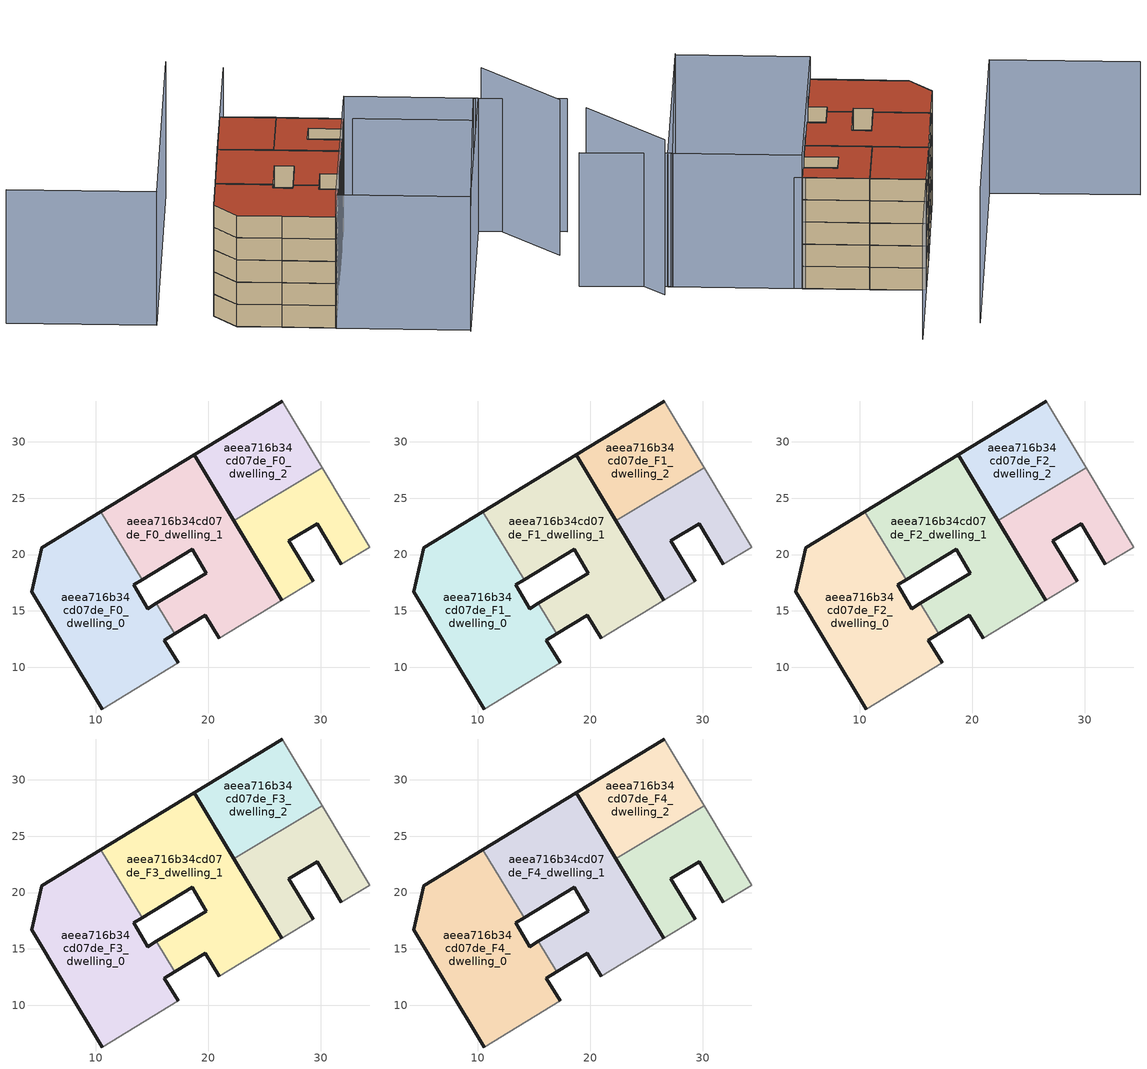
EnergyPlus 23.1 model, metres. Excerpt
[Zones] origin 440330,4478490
aeea716b34cd07de_F0_dwelling_0
 floor ground (EU_floor_Construction): 17.34,10.39 16.11,12.41 17.03,12.97 15.4,15.67 14.64,15.21 13.38,17.32 14.13,17.78 10.49,23.81 5.25,20.61 4.33,16.7 7.2,11.97 10.59,6.29 z0
 wall outside (EU_wall_Construction): 17.03,12.97 16.11,12.41 17.34,10.39 / 10.59,6.29 7.2,11.97 4.33,16.7 5.25,20.61 10.49,23.81 / 14.13,17.78 13.38,17.32 14.64,15.21 15.4,15.67 z0:3
 wall to aeea716b34cd07de_F0_dwelling_1 (EU_wall_Construction): 15.4,15.67 17.03,12.97 / 10.49,23.81 14.13,17.78 z0:3
 wall adiabatic (EU_wall_Construction): 17.34,10.39 10.59,6.29 z0:3
aeea716b34cd07de_F0_dwelling_1
 floor ground (EU_floor_Construction): 24.58,14.76 26.54,15.95 18.75,28.86 10.49,23.81 14.13,17.78 18.57,20.47 19.81,18.36 15.4,15.67 17.03,12.97 19.75,14.61 20.97,12.57 22.8,13.68 z0
 wall outside (EU_wall_Construction): 20.97,12.57 19.75,14.61 17.03,12.97 / 15.4,15.67 19.81,18.36 18.57,20.47 14.13,17.78 / 10.49,23.81 18.75,28.86 26.54,15.95 z0:3
 wall adiabatic (EU_wall_Construction): 26.54,15.95 24.58,14.76 22.8,13.68 20.97,12.57 z0:3
aeea716b34cd07de_F0_dwelling_2
 floor ground (EU_floor_Construction): 30.1,27.72 26.55,33.63 18.75,28.86 22.29,23 z0
 wall outside (EU_wall_Construction): 22.29,23 18.75,28.86 26.55,33.63 z0:3
 wall adiabatic (EU_wall_Construction): 26.55,33.63 30.1,27.72 z0:3
 wall to aeea716b34cd07de_F0_dwelling_3 (EU_wall_Construction): 30.1,27.72 22.29,23 z0:3
aeea716b34cd07de_F0_dwelling_3
 floor ground (EU_floor_Construction): 31.82,19.12 34.35,20.65 30.1,27.72 22.29,23 26.54,15.95 29.32,17.62 27.13,21.24 29.66,22.75 z0
 wall outside (EU_wall_Construction): 26.54,15.95 22.29,23 / 31.82,19.12 29.66,22.75 27.13,21.24 29.32,17.62 z0:3
 wall adiabatic (EU_wall_Construction): 29.32,17.62 26.54,15.95 / 30.1,27.72 34.35,20.65 31.82,19.12 z0:3
aeea716b34cd07de_F1_dwelling_0
 floor to aeea716b34cd07de_F0_dwelling_0 (EU_floor_Construction): 17.34,10.39 16.11,12.41 17.03,12.97 15.4,15.67 14.64,15.21 13.38,17.32 14.13,17.78 10.49,23.81 5.25,20.61 4.33,16.7 7.2,11.97 10.59,6.29 z3
 wall outside (EU_wall_Construction): 17.03,12.97 16.11,12.41 17.34,10.39 / 10.59,6.29 7.2,11.97 4.33,16.7 5.25,20.61 10.49,23.81 / 14.13,17.78 13.38,17.32 14.64,15.21 15.4,15.67 z3:6
 wall to aeea716b34cd07de_F1_dwelling_1 (EU_wall_Construction): 15.4,15.67 17.03,12.97 / 10.49,23.81 14.13,17.78 z3:6
 wall adiabatic (EU_wall_Construction): 17.34,10.39 10.59,6.29 z3:6
aeea716b34cd07de_F1_dwelling_1
 floor to aeea716b34cd07de_F0_dwelling_1 (EU_floor_Construction): 24.58,14.76 26.54,15.95 18.75,28.86 10.49,23.81 14.13,17.78 18.57,20.47 19.81,18.36 15.4,15.67 17.03,12.97 19.75,14.61 20.97,12.57 22.8,13.68 z3
 wall outside (EU_wall_Construction): 20.97,12.57 19.75,14.61 17.03,12.97 / 15.4,15.67 19.81,18.36 18.57,20.47 14.13,17.78 / 10.49,23.81 18.75,28.86 26.54,15.95 z3:6
 wall adiabatic (EU_wall_Construction): 26.54,15.95 24.58,14.76 22.8,13.68 20.97,12.57 z3:6
aeea716b34cd07de_F1_dwelling_2
 floor to aeea716b34cd07de_F0_dwelling_2 (EU_floor_Construction): 30.1,27.72 26.55,33.63 18.75,28.86 22.29,23 z3
 wall outside (EU_wall_Construction): 22.29,23 18.75,28.86 26.55,33.63 z3:6
 wall adiabatic (EU_wall_Construction): 26.55,33.63 30.1,27.72 z3:6
 wall to aeea716b34cd07de_F1_dwelling_3 (EU_wall_Construction): 30.1,27.72 22.29,23 z3:6
aeea716b34cd07de_F1_dwelling_3
 floor to aeea716b34cd07de_F0_dwelling_3 (EU_floor_Construction): 31.82,19.12 34.35,20.65 30.1,27.72 22.29,23 26.54,15.95 29.32,17.62 27.13,21.24 29.66,22.75 z3
 wall outside (EU_wall_Construction): 26.54,15.95 22.29,23 / 31.82,19.12 29.66,22.75 27.13,21.24 29.32,17.62 z3:6
 wall adiabatic (EU_wall_Construction): 29.32,17.62 26.54,15.95 / 30.1,27.72 34.35,20.65 31.82,19.12 z3:6
aeea716b34cd07de_F2_dwelling_0
 floor to aeea716b34cd07de_F1_dwelling_0 (EU_floor_Construction): 17.34,10.39 16.11,12.41 17.03,12.97 15.4,15.67 14.64,15.21 13.38,17.32 14.13,17.78 10.49,23.81 5.25,20.61 4.33,16.7 7.2,11.97 10.59,6.29 z6
 wall outside (EU_wall_Construction): 17.03,12.97 16.11,12.41 17.34,10.39 / 10.59,6.29 7.2,11.97 4.33,16.7 5.25,20.61 10.49,23.81 / 14.13,17.78 13.38,17.32 14.64,15.21 15.4,15.67 z6:9
 wall to aeea716b34cd07de_F2_dwelling_1 (EU_wall_Construction): 15.4,15.67 17.03,12.97 / 10.49,23.81 14.13,17.78 z6:9
 wall adiabatic (EU_wall_Construction): 17.34,10.39 10.59,6.29 z6:9
aeea716b34cd07de_F2_dwelling_1
 floor to aeea716b34cd07de_F1_dwelling_1 (EU_floor_Construction): 24.58,14.76 26.54,15.95 18.75,28.86 10.49,23.81 14.13,17.78 18.57,20.47 19.81,18.36 15.4,15.67 17.03,12.97 19.75,14.61 20.97,12.57 22.8,13.68 z6
 wall outside (EU_wall_Construction): 20.97,12.57 19.75,14.61 17.03,12.97 / 15.4,15.67 19.81,18.36 18.57,20.47 14.13,17.78 / 10.49,23.81 18.75,28.86 26.54,15.95 z6:9
 wall adiabatic (EU_wall_Construction): 26.54,15.95 24.58,14.76 22.8,13.68 20.97,12.57 z6:9
aeea716b34cd07de_F2_dwelling_2
 floor to aeea716b34cd07de_F1_dwelling_2 (EU_floor_Construction): 30.1,27.72 26.55,33.63 18.75,28.86 22.29,23 z6
 wall outside (EU_wall_Construction): 22.29,23 18.75,28.86 26.55,33.63 z6:9
 wall adiabatic (EU_wall_Construction): 26.55,33.63 30.1,27.72 z6:9
 wall to aeea716b34cd07de_F2_dwelling_3 (EU_wall_Construction): 30.1,27.72 22.29,23 z6:9
aeea716b34cd07de_F2_dwelling_3
 floor to aeea716b34cd07de_F1_dwelling_3 (EU_floor_Construction): 31.82,19.12 34.35,20.65 30.1,27.72 22.29,23 26.54,15.95 29.32,17.62 27.13,21.24 29.66,22.75 z6
 wall outside (EU_wall_Construction): 26.54,15.95 22.29,23 / 31.82,19.12 29.66,22.75 27.13,21.24 29.32,17.62 z6:9
 wall adiabatic (EU_wall_Construction): 29.32,17.62 26.54,15.95 / 30.1,27.72 34.35,20.65 31.82,19.12 z6:9
aeea716b34cd07de_F3_dwelling_0
 floor to aeea716b34cd07de_F2_dwelling_0 (EU_floor_Construction): 17.34,10.39 16.11,12.41 17.03,12.97 15.4,15.67 14.64,15.21 13.38,17.32 14.13,17.78 10.49,23.81 5.25,20.61 4.33,16.7 7.2,11.97 10.59,6.29 z9
 wall outside (EU_wall_Construction): 17.03,12.97 16.11,12.41 17.34,10.39 / 10.59,6.29 7.2,11.97 4.33,16.7 5.25,20.61 10.49,23.81 / 14.13,17.78 13.38,17.32 14.64,15.21 15.4,15.67 z9:12
 wall to aeea716b34cd07de_F3_dwelling_1 (EU_wall_Construction): 15.4,15.67 17.03,12.97 / 10.49,23.81 14.13,17.78 z9:12
 wall adiabatic (EU_wall_Construction): 17.34,10.39 10.59,6.29 z9:12
aeea716b34cd07de_F3_dwelling_1
 floor to aeea716b34cd07de_F2_dwelling_1 (EU_floor_Construction): 24.58,14.76 26.54,15.95 18.75,28.86 10.49,23.81 14.13,17.78 18.57,20.47 19.81,18.36 15.4,15.67 17.03,12.97 19.75,14.61 20.97,12.57 22.8,13.68 z9
 wall outside (EU_wall_Construction): 20.97,12.57 19.75,14.61 17.03,12.97 / 15.4,15.67 19.81,18.36 18.57,20.47 14.13,17.78 / 10.49,23.81 18.75,28.86 26.54,15.95 z9:12
 wall adiabatic (EU_wall_Construction): 26.54,15.95 24.58,14.76 22.8,13.68 20.97,12.57 z9:12
aeea716b34cd07de_F3_dwelling_2
 floor to aeea716b34cd07de_F2_dwelling_2 (EU_floor_Construction): 30.1,27.72 26.55,33.63 18.75,28.86 22.29,23 z9
 wall outside (EU_wall_Construction): 22.29,23 18.75,28.86 26.55,33.63 z9:12
 wall adiabatic (EU_wall_Construction): 26.55,33.63 30.1,27.72 z9:12
 wall to aeea716b34cd07de_F3_dwelling_3 (EU_wall_Construction): 30.1,27.72 22.29,23 z9:12
aeea716b34cd07de_F3_dwelling_3
 floor to aeea716b34cd07de_F2_dwelling_3 (EU_floor_Construction): 31.82,19.12 34.35,20.65 30.1,27.72 22.29,23 26.54,15.95 29.32,17.62 27.13,21.24 29.66,22.75 z9
 wall outside (EU_wall_Construction): 26.54,15.95 22.29,23 / 31.82,19.12 29.66,22.75 27.13,21.24 29.32,17.62 z9:12
 wall adiabatic (EU_wall_Construction): 29.32,17.62 26.54,15.95 / 30.1,27.72 34.35,20.65 31.82,19.12 z9:12
aeea716b34cd07de_F4_dwelling_0
 floor to aeea716b34cd07de_F3_dwelling_0 (EU_floor_Construction): 17.34,10.39 16.11,12.41 17.03,12.97 15.4,15.67 14.64,15.21 13.38,17.32 14.13,17.78 10.49,23.81 5.25,20.61 4.33,16.7 7.2,11.97 10.59,6.29 z12
 wall outside (EU_wall_Construction): 17.03,12.97 16.11,12.41 17.34,10.39 / 10.59,6.29 7.2,11.97 4.33,16.7 5.25,20.61 10.49,23.81 / 14.13,17.78 13.38,17.32 14.64,15.21 15.4,15.67 z12:15
 wall to aeea716b34cd07de_F4_dwelling_1 (EU_wall_Construction): 15.4,15.67 17.03,12.97 / 10.49,23.81 14.13,17.78 z12:15
 wall adiabatic (EU_wall_Construction): 17.34,10.39 10.59,6.29 z12:15
 roof outside (EU_roof_Construction): 14.13,17.78 13.38,17.32 14.64,15.21 15.4,15.67 17.03,12.97 16.11,12.41 17.34,10.39 10.59,6.29 7.2,11.97 4.33,16.7 5.25,20.61 10.49,23.81 z15
aeea716b34cd07de_F4_dwelling_1
 floor to aeea716b34cd07de_F3_dwelling_1 (EU_floor_Construction): 24.58,14.76 26.54,15.95 18.75,28.86 10.49,23.81 14.13,17.78 18.57,20.47 19.81,18.36 15.4,15.67 17.03,12.97 19.75,14.61 20.97,12.57 22.8,13.68 z12
 wall outside (EU_wall_Construction): 20.97,12.57 19.75,14.61 17.03,12.97 / 15.4,15.67 19.81,18.36 18.57,20.47 14.13,17.78 / 10.49,23.81 18.75,28.86 26.54,15.95 z12:15
 wall adiabatic (EU_wall_Construction): 26.54,15.95 24.58,14.76 22.8,13.68 20.97,12.57 z12:15
 roof outside (EU_roof_Construction): 18.75,28.86 26.54,15.95 24.58,14.76 22.8,13.68 20.97,12.57 19.75,14.61 17.03,12.97 15.4,15.67 19.81,18.36 18.57,20.47 14.13,17.78 10.49,23.81 z15
aeea716b34cd07de_F4_dwelling_2
 floor to aeea716b34cd07de_F3_dwelling_2 (EU_floor_Construction): 30.1,27.72 26.55,33.63 18.75,28.86 22.29,23 z12
 wall outside (EU_wall_Construction): 22.29,23 18.75,28.86 26.55,33.63 z12:15
 wall adiabatic (EU_wall_Construction): 26.55,33.63 30.1,27.72 z12:15
 wall to aeea716b34cd07de_F4_dwelling_3 (EU_wall_Construction): 30.1,27.72 22.29,23 z12:15
 roof outside (EU_roof_Construction): 26.55,33.63 30.1,27.72 22.29,23 18.75,28.86 z15
aeea716b34cd07de_F4_dwelling_3
 floor to aeea716b34cd07de_F3_dwelling_3 (EU_floor_Construction): 31.82,19.12 34.35,20.65 30.1,27.72 22.29,23 26.54,15.95 29.32,17.62 27.13,21.24 29.66,22.75 z12
 wall outside (EU_wall_Construction): 26.54,15.95 22.29,23 / 31.82,19.12 29.66,22.75 27.13,21.24 29.32,17.62 z12:15
 wall adiabatic (EU_wall_Construction): 29.32,17.62 26.54,15.95 / 30.1,27.72 34.35,20.65 31.82,19.12 z12:15
 roof outside (EU_roof_Construction): 30.1,27.72 34.35,20.65 31.82,19.12 29.66,22.75 27.13,21.24 29.32,17.62 26.54,15.95 22.29,23 z15
shading: 42.69,-5.33 45,7.59 z0:21; 18.84,-7.88 42.51,7.13 / 42.51,7.13 48.62,-2.52 / 30.62,44.1 -0.6,25.07 / -0.6,25.07 -10.18,40.78 / 10.57,6.31 34.35,20.66 / 34.35,20.66 42.84,6.59 / 42.84,6.59 19.06,-7.76 / 19.06,-7.76 10.57,6.31 z0:18; 42.52,7.11 26.53,33.62 / 26.53,33.62 38.27,40.7 z0:15
[Building]
EU S2 Campaign: North Axis=0; Terrain=City; Solar Distribution=FullExterior
[Site:Location]
Madrid: Latitude=40.5; Longitude=-3.5; Time Zone=1; Elevation=609
[SizingPeriod:WeatherFileDays]
AnnualSizingPeriod: Begin Month=1; Begin Day of Month=1; End Month=12; End Day of Month=31; Day of Week for Start Day=Monday; Use Weather File Daylight Saving Period=No; Use Weather File Rain and Snow Indicators=No
[MATERIAL]
EU_InternalMass_Material: Roughness=MediumRough; Thickness=0.1; Conductivity=1; Density=1800; Specific Heat=900; Thermal Absorptance=0.9; Solar Absorptance=0.7; Visible Absorptance=0.7
[MATERIAL:NOMASS] Roughness=MediumRough; Thermal Absorptance=0.9; Solar Absorptance=0.7; Visible Absorptance=0.7
Name | Thermal Resistance
EU_wall_NoMass | 0.419739
EU_roof_NoMass | 0.352165
EU_floor_NoMass | 0.608284
[CONSTRUCTION]
EU_wall_Construction: EU_wall_NoMass
EU_roof_Construction: EU_roof_NoMass
EU_floor_Construction: EU_floor_NoMass
EU_InternalMass_Construction: EU_InternalMass_Material
[ZONE] Type=1; Multiplier=1; Ceiling Height=autocalculate; Floor Area=autocalculate; Part of Total Floor Area=Yes
Name | Volume
aeea716b34cd07de_F0_dwelling_0; aeea716b34cd07de_F1_dwelling_0; aeea716b34cd07de_F2_dwelling_0; aeea716b34cd07de_F3_dwelling_0; aeea716b34cd07de_F4_dwelling_0 | 376.777
aeea716b34cd07de_F0_dwelling_1; aeea716b34cd07de_F1_dwelling_1; aeea716b34cd07de_F2_dwelling_1; aeea716b34cd07de_F3_dwelling_1; aeea716b34cd07de_F4_dwelling_1 | 376.756
aeea716b34cd07de_F0_dwelling_2; aeea716b34cd07de_F1_dwelling_2; aeea716b34cd07de_F2_dwelling_2; aeea716b34cd07de_F3_dwelling_2; aeea716b34cd07de_F4_dwelling_2 | 188.399
aeea716b34cd07de_F0_dwelling_3; aeea716b34cd07de_F1_dwelling_3; aeea716b34cd07de_F2_dwelling_3; aeea716b34cd07de_F3_dwelling_3; aeea716b34cd07de_F4_dwelling_3 | 188.391
[INTERNALMASS] Construction=EU_InternalMass_Construction
Name | Zone or ZoneList | Surface Area
aeea716b34cd07de_F0_dwelling_0_EU_InternalMass | aeea716b34cd07de_F0_dwelling_0 | 125.592
aeea716b34cd07de_F0_dwelling_1_EU_InternalMass | aeea716b34cd07de_F0_dwelling_1 | 125.586
aeea716b34cd07de_F0_dwelling_2_EU_InternalMass | aeea716b34cd07de_F0_dwelling_2 | 62.7998
aeea716b34cd07de_F0_dwelling_3_EU_InternalMass | aeea716b34cd07de_F0_dwelling_3 | 62.797
aeea716b34cd07de_F1_dwelling_0_EU_InternalMass | aeea716b34cd07de_F1_dwelling_0 | 125.592
aeea716b34cd07de_F1_dwelling_1_EU_InternalMass | aeea716b34cd07de_F1_dwelling_1 | 125.586
aeea716b34cd07de_F1_dwelling_2_EU_InternalMass | aeea716b34cd07de_F1_dwelling_2 | 62.7998
aeea716b34cd07de_F1_dwelling_3_EU_InternalMass | aeea716b34cd07de_F1_dwelling_3 | 62.797
aeea716b34cd07de_F2_dwelling_0_EU_InternalMass | aeea716b34cd07de_F2_dwelling_0 | 125.592
aeea716b34cd07de_F2_dwelling_1_EU_InternalMass | aeea716b34cd07de_F2_dwelling_1 | 125.586
aeea716b34cd07de_F2_dwelling_2_EU_InternalMass | aeea716b34cd07de_F2_dwelling_2 | 62.7998
aeea716b34cd07de_F2_dwelling_3_EU_InternalMass | aeea716b34cd07de_F2_dwelling_3 | 62.797
aeea716b34cd07de_F3_dwelling_0_EU_InternalMass | aeea716b34cd07de_F3_dwelling_0 | 125.592
aeea716b34cd07de_F3_dwelling_1_EU_InternalMass | aeea716b34cd07de_F3_dwelling_1 | 125.586
aeea716b34cd07de_F3_dwelling_2_EU_InternalMass | aeea716b34cd07de_F3_dwelling_2 | 62.7998
aeea716b34cd07de_F3_dwelling_3_EU_InternalMass | aeea716b34cd07de_F3_dwelling_3 | 62.797
aeea716b34cd07de_F4_dwelling_0_EU_InternalMass | aeea716b34cd07de_F4_dwelling_0 | 125.592
aeea716b34cd07de_F4_dwelling_1_EU_InternalMass | aeea716b34cd07de_F4_dwelling_1 | 125.586
aeea716b34cd07de_F4_dwelling_2_EU_InternalMass | aeea716b34cd07de_F4_dwelling_2 | 62.7998
aeea716b34cd07de_F4_dwelling_3_EU_InternalMass | aeea716b34cd07de_F4_dwelling_3 | 62.797
[OTHEREQUIPMENT] Fuel Type=Electricity; Design Level Calculation Method=Watts/Area; Power per Zone Floor Area=1; Fraction Latent=0; Fraction Radiant=0; Fraction Lost=0; Carbon Dioxide Generation Rate=0; EndUse Subcategory=EU_Step8_InternalGains
Name | Zone or ZoneList or Space or SpaceList | Schedule
EU_Step8_InternalGain_aeea716b34cd07de_F0_dwelling_0_f000 | aeea716b34cd07de_F0_dwelling_0 | EU_Step8_GainSchedule_aeea716b34cd07de_F0_dwelling_0_f000
EU_Step8_InternalGain_aeea716b34cd07de_F0_dwelling_1_f000 | aeea716b34cd07de_F0_dwelling_1 | EU_Step8_GainSchedule_aeea716b34cd07de_F0_dwelling_1_f000
EU_Step8_InternalGain_aeea716b34cd07de_F0_dwelling_2_f000 | aeea716b34cd07de_F0_dwelling_2 | EU_Step8_GainSchedule_aeea716b34cd07de_F0_dwelling_2_f000
EU_Step8_InternalGain_aeea716b34cd07de_F0_dwelling_3_f000 | aeea716b34cd07de_F0_dwelling_3 | EU_Step8_GainSchedule_aeea716b34cd07de_F0_dwelling_3_f000
EU_Step8_InternalGain_aeea716b34cd07de_F1_dwelling_0_f000 | aeea716b34cd07de_F1_dwelling_0 | EU_Step8_GainSchedule_aeea716b34cd07de_F1_dwelling_0_f000
EU_Step8_InternalGain_aeea716b34cd07de_F1_dwelling_1_f000 | aeea716b34cd07de_F1_dwelling_1 | EU_Step8_GainSchedule_aeea716b34cd07de_F1_dwelling_1_f000
EU_Step8_InternalGain_aeea716b34cd07de_F1_dwelling_2_f000 | aeea716b34cd07de_F1_dwelling_2 | EU_Step8_GainSchedule_aeea716b34cd07de_F1_dwelling_2_f000
EU_Step8_InternalGain_aeea716b34cd07de_F1_dwelling_3_f000 | aeea716b34cd07de_F1_dwelling_3 | EU_Step8_GainSchedule_aeea716b34cd07de_F1_dwelling_3_f000
EU_Step8_InternalGain_aeea716b34cd07de_F2_dwelling_0_f000 | aeea716b34cd07de_F2_dwelling_0 | EU_Step8_GainSchedule_aeea716b34cd07de_F2_dwelling_0_f000
EU_Step8_InternalGain_aeea716b34cd07de_F2_dwelling_1_f000 | aeea716b34cd07de_F2_dwelling_1 | EU_Step8_GainSchedule_aeea716b34cd07de_F2_dwelling_1_f000
EU_Step8_InternalGain_aeea716b34cd07de_F2_dwelling_2_f000 | aeea716b34cd07de_F2_dwelling_2 | EU_Step8_GainSchedule_aeea716b34cd07de_F2_dwelling_2_f000
EU_Step8_InternalGain_aeea716b34cd07de_F2_dwelling_3_f000 | aeea716b34cd07de_F2_dwelling_3 | EU_Step8_GainSchedule_aeea716b34cd07de_F2_dwelling_3_f000
EU_Step8_InternalGain_aeea716b34cd07de_F3_dwelling_0_f000 | aeea716b34cd07de_F3_dwelling_0 | EU_Step8_GainSchedule_aeea716b34cd07de_F3_dwelling_0_f000
EU_Step8_InternalGain_aeea716b34cd07de_F3_dwelling_1_f000 | aeea716b34cd07de_F3_dwelling_1 | EU_Step8_GainSchedule_aeea716b34cd07de_F3_dwelling_1_f000
EU_Step8_InternalGain_aeea716b34cd07de_F3_dwelling_2_f000 | aeea716b34cd07de_F3_dwelling_2 | EU_Step8_GainSchedule_aeea716b34cd07de_F3_dwelling_2_f000
EU_Step8_InternalGain_aeea716b34cd07de_F3_dwelling_3_f000 | aeea716b34cd07de_F3_dwelling_3 | EU_Step8_GainSchedule_aeea716b34cd07de_F3_dwelling_3_f000
EU_Step8_InternalGain_aeea716b34cd07de_F4_dwelling_0_f000 | aeea716b34cd07de_F4_dwelling_0 | EU_Step8_GainSchedule_aeea716b34cd07de_F4_dwelling_0_f000
EU_Step8_InternalGain_aeea716b34cd07de_F4_dwelling_1_f000 | aeea716b34cd07de_F4_dwelling_1 | EU_Step8_GainSchedule_aeea716b34cd07de_F4_dwelling_1_f000
EU_Step8_InternalGain_aeea716b34cd07de_F4_dwelling_2_f000 | aeea716b34cd07de_F4_dwelling_2 | EU_Step8_GainSchedule_aeea716b34cd07de_F4_dwelling_2_f000
EU_Step8_InternalGain_aeea716b34cd07de_F4_dwelling_3_f000 | aeea716b34cd07de_F4_dwelling_3 | EU_Step8_GainSchedule_aeea716b34cd07de_F4_dwelling_3_f000
[ZONEVENTILATION:DESIGNFLOWRATE] Schedule=EU_AlwaysOn; Design Flow Rate Calculation Method=AirChanges/Hour; Air Changes per Hour=0.703302; Ventilation Type=Natural; Fan Pressure Rise=0; Fan Total Efficiency=1; Constant Term Coefficient=1; Temperature Term Coefficient=0; Velocity Term Coefficient=0; Velocity Squared Term Coefficient=0; Minimum Indoor Temperature=-100; Maximum Indoor Temperature=100; Delta Temperature=-100; Minimum Outdoor Temperature=-100; Maximum Outdoor Temperature=100; Maximum Wind Speed=40
Name | Zone or ZoneList or Space or SpaceList
EU_ConstantAir_aeea716b34cd07de_F0_dwelling_0 | aeea716b34cd07de_F0_dwelling_0
EU_ConstantAir_aeea716b34cd07de_F0_dwelling_1 | aeea716b34cd07de_F0_dwelling_1
EU_ConstantAir_aeea716b34cd07de_F0_dwelling_2 | aeea716b34cd07de_F0_dwelling_2
EU_ConstantAir_aeea716b34cd07de_F0_dwelling_3 | aeea716b34cd07de_F0_dwelling_3
EU_ConstantAir_aeea716b34cd07de_F1_dwelling_0 | aeea716b34cd07de_F1_dwelling_0
EU_ConstantAir_aeea716b34cd07de_F1_dwelling_1 | aeea716b34cd07de_F1_dwelling_1
EU_ConstantAir_aeea716b34cd07de_F1_dwelling_2 | aeea716b34cd07de_F1_dwelling_2
EU_ConstantAir_aeea716b34cd07de_F1_dwelling_3 | aeea716b34cd07de_F1_dwelling_3
EU_ConstantAir_aeea716b34cd07de_F2_dwelling_0 | aeea716b34cd07de_F2_dwelling_0
EU_ConstantAir_aeea716b34cd07de_F2_dwelling_1 | aeea716b34cd07de_F2_dwelling_1
EU_ConstantAir_aeea716b34cd07de_F2_dwelling_2 | aeea716b34cd07de_F2_dwelling_2
EU_ConstantAir_aeea716b34cd07de_F2_dwelling_3 | aeea716b34cd07de_F2_dwelling_3
EU_ConstantAir_aeea716b34cd07de_F3_dwelling_0 | aeea716b34cd07de_F3_dwelling_0
EU_ConstantAir_aeea716b34cd07de_F3_dwelling_1 | aeea716b34cd07de_F3_dwelling_1
EU_ConstantAir_aeea716b34cd07de_F3_dwelling_2 | aeea716b34cd07de_F3_dwelling_2
EU_ConstantAir_aeea716b34cd07de_F3_dwelling_3 | aeea716b34cd07de_F3_dwelling_3
EU_ConstantAir_aeea716b34cd07de_F4_dwelling_0 | aeea716b34cd07de_F4_dwelling_0
EU_ConstantAir_aeea716b34cd07de_F4_dwelling_1 | aeea716b34cd07de_F4_dwelling_1
EU_ConstantAir_aeea716b34cd07de_F4_dwelling_2 | aeea716b34cd07de_F4_dwelling_2
EU_ConstantAir_aeea716b34cd07de_F4_dwelling_3 | aeea716b34cd07de_F4_dwelling_3
[HVACTEMPLATE:THERMOSTAT] Constant Heating Setpoint=20; Constant Cooling Setpoint=50
EU_HeatOnly_aeea716b34cd07de_F0_dwelling_0; EU_HeatOnly_aeea716b34cd07de_F0_dwelling_1; EU_HeatOnly_aeea716b34cd07de_F0_dwelling_2; EU_HeatOnly_aeea716b34cd07de_F0_dwelling_3; EU_HeatOnly_aeea716b34cd07de_F1_dwelling_0; EU_HeatOnly_aeea716b34cd07de_F1_dwelling_1; EU_HeatOnly_aeea716b34cd07de_F1_dwelling_2; EU_HeatOnly_aeea716b34cd07de_F1_dwelling_3; EU_HeatOnly_aeea716b34cd07de_F2_dwelling_0; EU_HeatOnly_aeea716b34cd07de_F2_dwelling_1; EU_HeatOnly_aeea716b34cd07de_F2_dwelling_2; EU_HeatOnly_aeea716b34cd07de_F2_dwelling_3; EU_HeatOnly_aeea716b34cd07de_F3_dwelling_0; EU_HeatOnly_aeea716b34cd07de_F3_dwelling_1; EU_HeatOnly_aeea716b34cd07de_F3_dwelling_2; EU_HeatOnly_aeea716b34cd07de_F3_dwelling_3; EU_HeatOnly_aeea716b34cd07de_F4_dwelling_0; EU_HeatOnly_aeea716b34cd07de_F4_dwelling_1; EU_HeatOnly_aeea716b34cd07de_F4_dwelling_2; EU_HeatOnly_aeea716b34cd07de_F4_dwelling_3
[HVACTEMPLATE:ZONE:IDEALLOADSAIRSYSTEM] System Availability Schedule=EU_AlwaysOn; Maximum Heating Supply Air Temperature=50; Minimum Cooling Supply Air Temperature=13; Maximum Heating Supply Air Humidity Ratio=0.0156; Minimum Cooling Supply Air Humidity Ratio=0.0077; Heating Limit=NoLimit; Cooling Limit=NoLimit; Heating Availability Schedule=EU_AlwaysOn; Cooling Availability Schedule=EU_CoolingOff; Dehumidification Control Type=ConstantSensibleHeatRatio; Cooling Sensible Heat Ratio=0.7; Dehumidification Setpoint=60; Humidification Control Type=None; Humidification Setpoint=30; Outdoor Air Method=None; Outdoor Air Flow Rate per Person=0.00944; Outdoor Air Flow Rate per Zone Floor Area=0; Outdoor Air Flow Rate per Zone=0; Demand Controlled Ventilation Type=None; Outdoor Air Economizer Type=NoEconomizer; Heat Recovery Type=None; Sensible Heat Recovery Effectiveness=0.7; Latent Heat Recovery Effectiveness=0.65
Name | Template Thermostat
aeea716b34cd07de_F0_dwelling_0 | EU_HeatOnly_aeea716b34cd07de_F0_dwelling_0
aeea716b34cd07de_F0_dwelling_1 | EU_HeatOnly_aeea716b34cd07de_F0_dwelling_1
aeea716b34cd07de_F0_dwelling_2 | EU_HeatOnly_aeea716b34cd07de_F0_dwelling_2
aeea716b34cd07de_F0_dwelling_3 | EU_HeatOnly_aeea716b34cd07de_F0_dwelling_3
aeea716b34cd07de_F1_dwelling_0 | EU_HeatOnly_aeea716b34cd07de_F1_dwelling_0
aeea716b34cd07de_F1_dwelling_1 | EU_HeatOnly_aeea716b34cd07de_F1_dwelling_1
aeea716b34cd07de_F1_dwelling_2 | EU_HeatOnly_aeea716b34cd07de_F1_dwelling_2
aeea716b34cd07de_F1_dwelling_3 | EU_HeatOnly_aeea716b34cd07de_F1_dwelling_3
aeea716b34cd07de_F2_dwelling_0 | EU_HeatOnly_aeea716b34cd07de_F2_dwelling_0
aeea716b34cd07de_F2_dwelling_1 | EU_HeatOnly_aeea716b34cd07de_F2_dwelling_1
aeea716b34cd07de_F2_dwelling_2 | EU_HeatOnly_aeea716b34cd07de_F2_dwelling_2
aeea716b34cd07de_F2_dwelling_3 | EU_HeatOnly_aeea716b34cd07de_F2_dwelling_3
aeea716b34cd07de_F3_dwelling_0 | EU_HeatOnly_aeea716b34cd07de_F3_dwelling_0
aeea716b34cd07de_F3_dwelling_1 | EU_HeatOnly_aeea716b34cd07de_F3_dwelling_1
aeea716b34cd07de_F3_dwelling_2 | EU_HeatOnly_aeea716b34cd07de_F3_dwelling_2
aeea716b34cd07de_F3_dwelling_3 | EU_HeatOnly_aeea716b34cd07de_F3_dwelling_3
aeea716b34cd07de_F4_dwelling_0 | EU_HeatOnly_aeea716b34cd07de_F4_dwelling_0
aeea716b34cd07de_F4_dwelling_1 | EU_HeatOnly_aeea716b34cd07de_F4_dwelling_1
aeea716b34cd07de_F4_dwelling_2 | EU_HeatOnly_aeea716b34cd07de_F4_dwelling_2
aeea716b34cd07de_F4_dwelling_3 | EU_HeatOnly_aeea716b34cd07de_F4_dwelling_3
[SIZING:ZONE] Zone Cooling Design Supply Air Temperature Input Method=SupplyAirTemperature; Zone Cooling Design Supply Air Temperature=13; Zone Heating Design Supply Air Temperature Input Method=SupplyAirTemperature; Zone Heating Design Supply Air Temperature=50; Zone Cooling Design Supply Air Humidity Ratio=0.008; Zone Heating Design Supply Air Humidity Ratio=0.008; Cooling Design Air Flow Method=DesignDay; Cooling Design Air Flow Rate=0; Cooling Minimum Air Flow per Zone Floor Area=0.000762; Cooling Minimum Air Flow=0; Cooling Minimum Air Flow Fraction=0.2; Heating Design Air Flow Method=DesignDay; Heating Design Air Flow Rate=0; Heating Maximum Air Flow per Zone Floor Area=0.002032; Heating Maximum Air Flow=0.141576; Heating Maximum Air Flow Fraction=0.3; Account for Dedicated Outdoor Air System=No; Dedicated Outdoor Air System Control Strategy=NeutralSupplyAir; Dedicated Outdoor Air Low Setpoint Temperature for Design=autosize; Dedicated Outdoor Air High Setpoint Temperature for Design=autosize; Zone Load Sizing Method=Sensible Load Only No Latent Load; Zone Latent Cooling Design Supply Air Humidity Ratio Input Method=HumidityRatioDifference; Zone Cooling Design Supply Air Humidity Ratio Difference=0.005; Zone Latent Heating Design Supply Air Humidity Ratio Input Method=HumidityRatioDifference; Zone Humidification Design Supply Air Humidity Ratio Difference=0.005
aeea716b34cd07de_F0_dwelling_0; aeea716b34cd07de_F0_dwelling_1; aeea716b34cd07de_F0_dwelling_2; aeea716b34cd07de_F0_dwelling_3; aeea716b34cd07de_F1_dwelling_0; aeea716b34cd07de_F1_dwelling_1; aeea716b34cd07de_F1_dwelling_2; aeea716b34cd07de_F1_dwelling_3; aeea716b34cd07de_F2_dwelling_0; aeea716b34cd07de_F2_dwelling_1; aeea716b34cd07de_F2_dwelling_2; aeea716b34cd07de_F2_dwelling_3; aeea716b34cd07de_F3_dwelling_0; aeea716b34cd07de_F3_dwelling_1; aeea716b34cd07de_F3_dwelling_2; aeea716b34cd07de_F3_dwelling_3; aeea716b34cd07de_F4_dwelling_0; aeea716b34cd07de_F4_dwelling_1; aeea716b34cd07de_F4_dwelling_2; aeea716b34cd07de_F4_dwelling_3
[SCHEDULE:CONSTANT]
Name | Hourly Value
EU_AlwaysOn | 1
EU_CoolingOff | 0
[SCHEDULE:FILE] Column Number=1; Rows to Skip at Top=0; Number of Hours of Data=8760; Column Separator=Comma; Interpolate to Timestep=No; Minutes per Item=60; Adjust Schedule for Daylight Savings=Yes
Name | File
EU_Step8_GainSchedule_aeea716b34cd07de_F0_dwelling_0_f000 | ../../schedules/aeea716b34cd07de/aeea716b34cd07de_F0_dwelling_0_f000_gain.csv
EU_Step8_GainSchedule_aeea716b34cd07de_F0_dwelling_1_f000 | ../../schedules/aeea716b34cd07de/aeea716b34cd07de_F0_dwelling_1_f000_gain.csv
EU_Step8_GainSchedule_aeea716b34cd07de_F0_dwelling_2_f000 | ../../schedules/aeea716b34cd07de/aeea716b34cd07de_F0_dwelling_2_f000_gain.csv
EU_Step8_GainSchedule_aeea716b34cd07de_F0_dwelling_3_f000 | ../../schedules/aeea716b34cd07de/aeea716b34cd07de_F0_dwelling_3_f000_gain.csv
EU_Step8_GainSchedule_aeea716b34cd07de_F1_dwelling_0_f000 | ../../schedules/aeea716b34cd07de/aeea716b34cd07de_F1_dwelling_0_f000_gain.csv
EU_Step8_GainSchedule_aeea716b34cd07de_F1_dwelling_1_f000 | ../../schedules/aeea716b34cd07de/aeea716b34cd07de_F1_dwelling_1_f000_gain.csv
EU_Step8_GainSchedule_aeea716b34cd07de_F1_dwelling_2_f000 | ../../schedules/aeea716b34cd07de/aeea716b34cd07de_F1_dwelling_2_f000_gain.csv
EU_Step8_GainSchedule_aeea716b34cd07de_F1_dwelling_3_f000 | ../../schedules/aeea716b34cd07de/aeea716b34cd07de_F1_dwelling_3_f000_gain.csv
EU_Step8_GainSchedule_aeea716b34cd07de_F2_dwelling_0_f000 | ../../schedules/aeea716b34cd07de/aeea716b34cd07de_F2_dwelling_0_f000_gain.csv
EU_Step8_GainSchedule_aeea716b34cd07de_F2_dwelling_1_f000 | ../../schedules/aeea716b34cd07de/aeea716b34cd07de_F2_dwelling_1_f000_gain.csv
EU_Step8_GainSchedule_aeea716b34cd07de_F2_dwelling_2_f000 | ../../schedules/aeea716b34cd07de/aeea716b34cd07de_F2_dwelling_2_f000_gain.csv
EU_Step8_GainSchedule_aeea716b34cd07de_F2_dwelling_3_f000 | ../../schedules/aeea716b34cd07de/aeea716b34cd07de_F2_dwelling_3_f000_gain.csv
EU_Step8_GainSchedule_aeea716b34cd07de_F3_dwelling_0_f000 | ../../schedules/aeea716b34cd07de/aeea716b34cd07de_F3_dwelling_0_f000_gain.csv
EU_Step8_GainSchedule_aeea716b34cd07de_F3_dwelling_1_f000 | ../../schedules/aeea716b34cd07de/aeea716b34cd07de_F3_dwelling_1_f000_gain.csv
EU_Step8_GainSchedule_aeea716b34cd07de_F3_dwelling_2_f000 | ../../schedules/aeea716b34cd07de/aeea716b34cd07de_F3_dwelling_2_f000_gain.csv
EU_Step8_GainSchedule_aeea716b34cd07de_F3_dwelling_3_f000 | ../../schedules/aeea716b34cd07de/aeea716b34cd07de_F3_dwelling_3_f000_gain.csv
EU_Step8_GainSchedule_aeea716b34cd07de_F4_dwelling_0_f000 | ../../schedules/aeea716b34cd07de/aeea716b34cd07de_F4_dwelling_0_f000_gain.csv
EU_Step8_GainSchedule_aeea716b34cd07de_F4_dwelling_1_f000 | ../../schedules/aeea716b34cd07de/aeea716b34cd07de_F4_dwelling_1_f000_gain.csv
EU_Step8_GainSchedule_aeea716b34cd07de_F4_dwelling_2_f000 | ../../schedules/aeea716b34cd07de/aeea716b34cd07de_F4_dwelling_2_f000_gain.csv
EU_Step8_GainSchedule_aeea716b34cd07de_F4_dwelling_3_f000 | ../../schedules/aeea716b34cd07de/aeea716b34cd07de_F4_dwelling_3_f000_gain.csv
